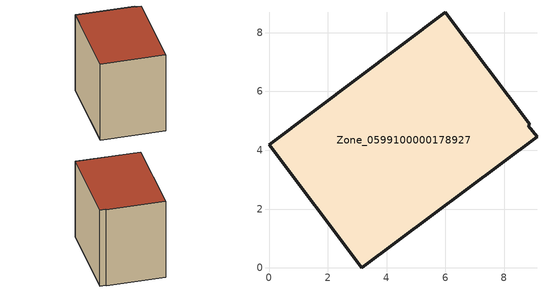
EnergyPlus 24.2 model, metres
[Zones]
Zone_0599100000178927
 floor ground (C_G): 0,4.19 5.99,8.7 8.87,4.88 8.81,4.84 9.12,4.45 3.16,0 z0
 wall outside (C_F): 5.99,8.7 0,4.19 3.16,0 9.12,4.45 8.81,4.84 8.87,4.88 5.99,8.7 z0:6.95
 roof outside (C_R): 3.16,0 9.12,4.45 8.81,4.84 8.87,4.88 5.99,8.7 0,4.19 z6.95
[BUILDING]
Pand.0599100000178927: North Axis=0; Terrain=City; Loads Convergence Tolerance Value=0.04; Temperature Convergence Tolerance Value=0.4; Solar Distribution=FullExterior; Maximum Number of Warmup Days=25; Minimum Number of Warmup Days=1
[Site:Location]
Rotterdam.The.Hague.AP_ZH_NLD Design_Conditions: Latitude=51.96; Longitude=4.45; Time Zone=1; Elevation=-4.5
[SITE:GROUNDTEMPERATURE:BUILDINGSURFACE]
18, 18, 18, 18, 18, 18, 18, 18, 18, 18, 18, 18
[MATERIAL] Thermal Absorptance=0.9; Solar Absorptance=0.7; Visible Absorptance=0.7
Name | Roughness | Thickness | Conductivity | Density | Specific Heat
G.TC.1946 | MediumSmooth | 0.15 | 1 | 540 | 1210
F.TC.1946 | Rough | 0.3 | 0.857143 | 1920 | 840
R.TC.1946 | MediumRough | 0.2 | 0.909091 | 1500 | 1000
[CONSTRUCTION]
C_G: G.TC.1946
C_F: F.TC.1946
C_R: R.TC.1946
[ZONE]
Zone_0599100000178927: Type=1; Multiplier=1; Ceiling Height=Autocalculate; Volume=Autocalculate; Floor Area=autocalculate; Part of Total Floor Area=Yes
[ZONEINFILTRATION:DESIGNFLOWRATE]
Infil_Zone_0599100000178927: Zone or ZoneList or Space or SpaceList=Zone_0599100000178927; Schedule=AlwaysOn; Design Flow Rate Calculation Method=Flow/Area; Flow Rate per Floor Area=0.003; Constant Term Coefficient=1; Temperature Term Coefficient=0; Velocity Term Coefficient=0; Velocity Squared Term Coefficient=0
[HVACTEMPLATE:ZONE:IDEALLOADSAIRSYSTEM]
Zone_0599100000178927: Maximum Heating Supply Air Temperature=50; Minimum Cooling Supply Air Temperature=13; Maximum Heating Supply Air Humidity Ratio=0.0156; Minimum Cooling Supply Air Humidity Ratio=0.0077; Heating Limit=NoLimit; Cooling Limit=NoLimit; Dehumidification Control Type=ConstantSensibleHeatRatio; Cooling Sensible Heat Ratio=0.7; Dehumidification Setpoint=60; Humidification Control Type=None; Humidification Setpoint=30; Outdoor Air Method=None; Outdoor Air Flow Rate per Person=0.00944; Outdoor Air Flow Rate per Zone Floor Area=0; Outdoor Air Flow Rate per Zone=0; Demand Controlled Ventilation Type=None; Outdoor Air Economizer Type=NoEconomizer; Heat Recovery Type=None; Sensible Heat Recovery Effectiveness=0.7; Latent Heat Recovery Effectiveness=0.65
[ZONECONTROL:THERMOSTAT]
ThermostatControl_Zone_0599100000178927: Zone or ZoneList=Zone_0599100000178927; Control Type Schedule=DualSetpointControlType; Control 1=Thermostat_Zone_0599100000178927; Temperature Difference Between Cutout And Setpoint=0
[THERMOSTATSETPOINT:DUALSETPOINT]
Thermostat_Zone_0599100000178927: Heating Setpoint Temperature Schedule=HeatingSetpoint_Zone_0599100000178927; Cooling Setpoint Temperature Schedule=CoolingSetpoint_Zone_0599100000178927
[SCHEDULE:COMPACT]
HeatingSetpoint_Zone_0599100000178927: Through: 12/31, For: AllDays, Until: 24:00, 21
CoolingSetpoint_Zone_0599100000178927: Through: 12/31, For: AllDays, Until: 24:00, 24
DualSetpointControlType: Through: 12/31, For: AllDays, Until: 24:00, 4
AlwaysOn: Through: 12/31, For: AllDays, Until: 24:00, 1
